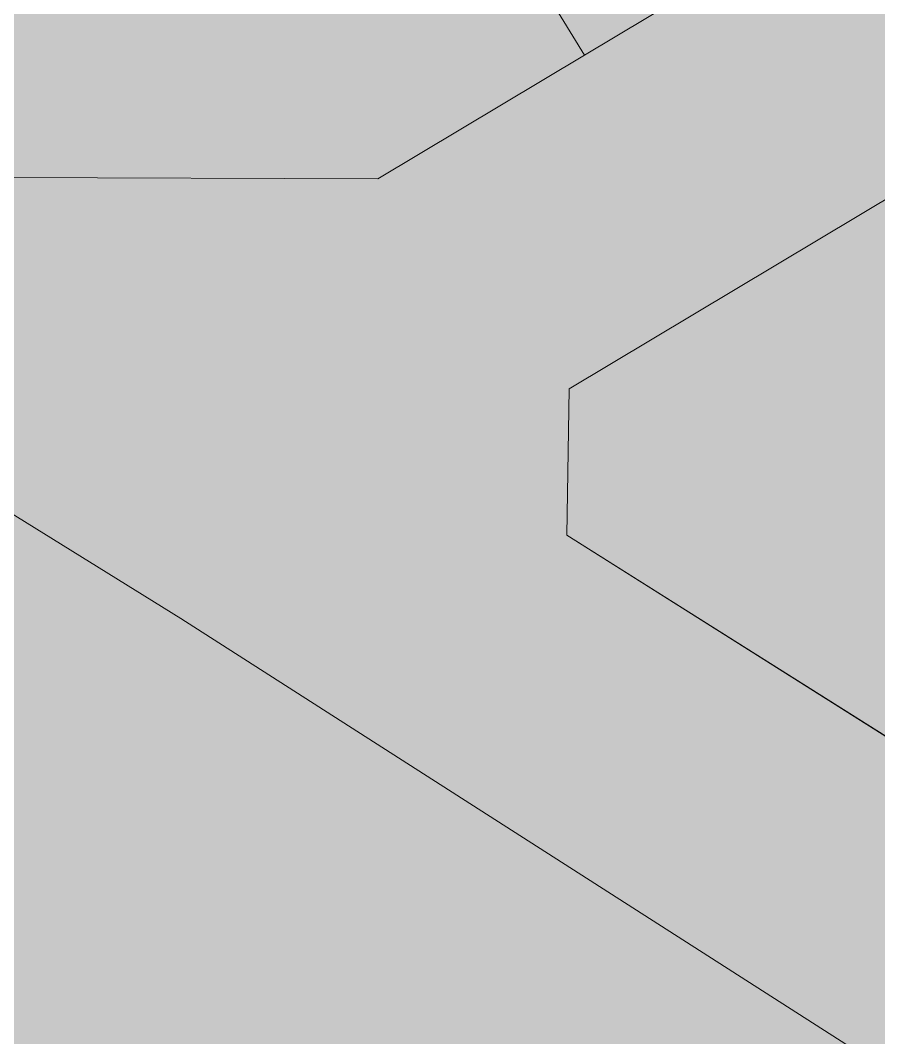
# Model space of a CAD drawing. Header units: metres. Extents: x 476631 to 477421, y 4483749 to 4484052.
# Drawn here: x 477128.05 to 477158.88, y 4483826.76 to 4483863.3 of the extents above; entities that cross this region are included whole.
import ezdxf

# ---------------------------------------------------------------- set-up
doc = ezdxf.new("R2010")
doc.units = ezdxf.units.M
for name, color, linetype, lineweight in [('serbest', 10, 'Continuous', 0), ('TK_KAD', 171, 'Continuous', 0), ('TK_PARSEL', 1, 'Continuous', 0), ('ZC_10', 1, 'Continuous', 0)]:
    doc.layers.add(name, color=color, linetype=linetype, lineweight=lineweight)

msp = doc.modelspace()

# ---------------------------------------------------------------- hatches: boundary and pattern name
at = {"layer": 'serbest', "true_color": 0x636466}
h = msp.add_hatch(color=251, dxfattribs=at)
h.dxf.hatch_style = 1
h.paths.add_polyline_path([(477208.013, 4483863.192), (477208.013, 4483863.192), (477175.667, 4483827.152), (477177.072, 4483826.44), (477177.259, 4483826.44), (477177.259, 4483826.345), (477210.881, 4483809.295), (477210.914, 4483809.295), (477210.914, 4483809.278), (477213.385, 4483808.025), (477213.454, 4483808.025), (477213.454, 4483807.99), (477213.766, 4483807.832), (477214.359, 4483796.321), (477214.089, 4483796.014), (477214.089, 4483795.96), (477214.041, 4483795.96), (477203.294, 4483783.79), (477207.946, 4483770.215), (477210.643, 4483768.256), (477025.328, 4483842.425), (477060.732, 4483897.862), (477067.557, 4483895.559), (477070.319, 4483896.168), (477078.309, 4483891.066), (477086.191, 4483876.57), (477094.387, 4483882.428), (477105.543, 4483870.29), (477127.469, 4483857.654), (477140.884, 4483857.609), (477147.759, 4483850.069), (477147.681, 4483844.807), (477161.676, 4483835.982), (477175.667, 4483827.152)])
at = {"layer": 'serbest'}
h = msp.add_hatch(color=4, dxfattribs=at)
h.dxf.hatch_style = 1
h.paths.add_polyline_path([(477149.012, 4483883.894), (477142.748, 4483894.131), (477132.451, 4483887.969), (477138.714, 4483877.732), (477148.309, 4483862.051), (477158.606, 4483868.214)])
at = {"layer": 'serbest', "true_color": 0x636466}
h = msp.add_hatch(color=251, dxfattribs=at)
h.dxf.hatch_style = 1
h.paths.add_polyline_path([(477165.767, 4483860.846), (477178.623, 4483868.538), (477178.622, 4483868.538), (477189.759, 4483875.202), (477190.837, 4483875.132), (477182.448, 4483884.811), (477181.776, 4483882.078), (477168.904, 4483874.376), (477158.606, 4483868.213), (477148.309, 4483862.051), (477140.884, 4483857.609), (477147.759, 4483850.069)])
h = msp.add_hatch(color=251, dxfattribs=at)
h.dxf.hatch_style = 1
h.paths.add_polyline_path([(477140.884, 4483857.609), (477127.469, 4483857.654), (477105.543, 4483870.29), (477094.387, 4483882.428), (477086.191, 4483876.57), (477099.22, 4483862.393), (477119.208, 4483850.874), (477133.807, 4483841.811), (477142.293, 4483836.384), (477142.293, 4483836.384), (477147.681, 4483844.807), (477147.759, 4483850.069)])
at = {"layer": 'serbest'}
h = msp.add_hatch(color=14, dxfattribs=at)
h.dxf.hatch_style = 1
h.paths.add_polyline_path([(477138.714, 4483877.732), (477116.105, 4483864.203), (477127.469, 4483857.654), (477140.884, 4483857.609), (477148.309, 4483862.051)])
h = msp.add_hatch(color=4, dxfattribs=at)
h.dxf.hatch_style = 1
h.paths.add_polyline_path([(477165.767, 4483860.845), (477147.759, 4483850.069), (477147.681, 4483844.807), (477161.676, 4483835.982), (477177.521, 4483851.58)])
at = {"layer": 'TK_PARSEL', "true_color": 0x136734}
h = msp.add_hatch(color=116, dxfattribs=at)
h.dxf.hatch_style = 1
h.paths.add_polyline_path([(477133.807, 4483841.811), (477119.208, 4483850.874), (477099.22, 4483862.393), (477086.191, 4483876.57), (477078.309, 4483891.066), (477070.319, 4483896.168), (477067.557, 4483895.559), (477060.732, 4483897.862), (477025.328, 4483842.425), (477210.643, 4483768.256), (477207.946, 4483770.215), (477203.294, 4483783.79), (477203.246, 4483783.929), (477214.359, 4483796.321), (477177.859, 4483814.83), (477167.871, 4483820.025)])

# ---------------------------------------------------------------- linework, layer by layer
at = {"layer": 'serbest'}
msp.add_line((477133.807, 4483841.811, 218.1), (477119.208, 4483850.874, 218.1), dxfattribs=at)
at = {"layer": 'TK_KAD'}
for p, q in [((477147.759, 4483850.069), (477189.759, 4483875.202)), ((477147.681, 4483844.807), (477147.759, 4483850.069)), ((477147.759, 4483850.069), (477147.759, 4483850.069)), ((477175.667, 4483827.152), (477147.681, 4483844.807))]:
    msp.add_line(p, q, dxfattribs=at)
at = {"layer": 'TK_PARSEL'}
for p, q in [((477148.309, 4483862.051), (477138.714, 4483877.732)), ((477138.714, 4483877.732), (477148.309, 4483862.051)), ((477158.606, 4483868.214), (477148.309, 4483862.051)), ((477148.309, 4483862.051), (477140.884, 4483857.609)), ((477148.309, 4483862.051), (477148.309, 4483862.051)), ((477148.309, 4483862.051), (477148.309, 4483862.051)), ((477147.759, 4483850.069), (477165.767, 4483860.846)), ((477140.884, 4483857.609), (477127.469, 4483857.654)), ((477147.681, 4483844.807), (477147.759, 4483850.069)), ((477147.759, 4483850.069), (477147.759, 4483850.069)), ((477161.676, 4483835.982), (477147.681, 4483844.807))]:
    msp.add_line(p, q, dxfattribs=at)
at = {"layer": 'ZC_10'}
msp.add_line((477133.807, 4483841.811, 218.1), (477167.871, 4483820.025, 218.1), dxfattribs=at)
msp.add_line((477133.807, 4483841.811, 218.1), (477167.871, 4483820.025, 218.1), dxfattribs=at)
msp.add_line((477133.807, 4483841.811, 218.1), (477167.871, 4483820.025, 218.1), dxfattribs=at)
msp.add_line((477133.807, 4483841.811, 218.1), (477167.871, 4483820.025, 218.1), dxfattribs=at)

doc.saveas('drawing.dxf')
